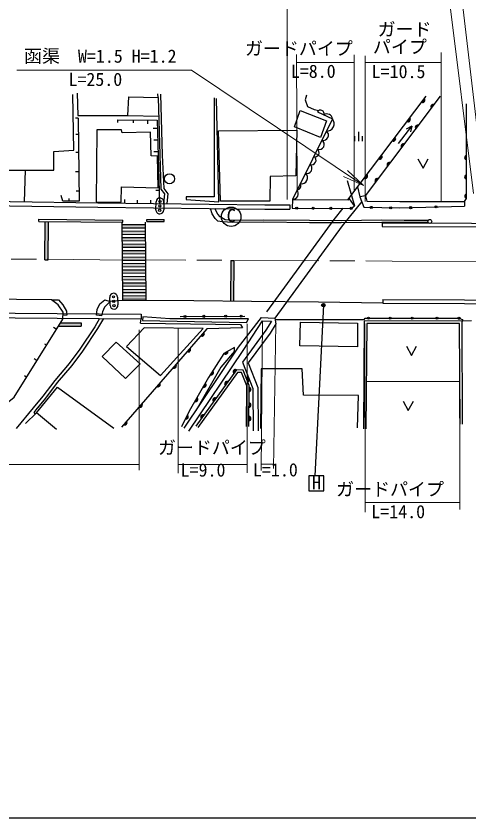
# Model space of a CAD drawing. Units: millimetres at full size, sheet at 1:1000; details may follow other scales. Extents: x 40000 to 680000, y 20000 to 380000.
# Drawn here: x 271646 to 334657, y 205000 to 316482 of the extents above; entities that cross this region are included whole.
import ezdxf
from ezdxf.enums import TextEntityAlignment as Align

# ---------------------------------------------------------------- set-up
doc = ezdxf.new("R2010")
doc.units = ezdxf.units.MM
doc.header["$LTSCALE"] = 1000
doc.linetypes.add('CHAIN', pattern=[18.5, 12, -1.5, 3.5, -1.5])
for name, color, linetype, lineweight in [('M-BGD', 7, 'Continuous', 25), ('M-BGD-EXST', 7, 'Continuous', 25), ('M-BMK', 2, 'CHAIN', 13), ('M-STR-HTXT', 7, 'Continuous', 13), ('M-STR-STRC', 7, 'Continuous', 25), ('M-TTL-BAND', 7, 'Continuous', 25)]:
    doc.layers.add(name, color=color, linetype=linetype, lineweight=lineweight)
doc.styles.add('ＭＳ ゴシック', font='')
doc.styles.get('ＭＳ ゴシック').set_extended_font_data('MS Gothic')

# ---------------------------------------------------------------- blocks, each defined once
blk = doc.blocks.new('open_arrow')
at = {"color": 0, "linetype": 'Continuous', "lineweight": -2}
blk.add_lwpolyline([(7.5, 1.25), (0, 0), (7.5, -1.25)], dxfattribs=at)

msp = doc.modelspace()

# ---------------------------------------------------------------- hatches: boundary and pattern name
at = {"layer": 'M-BGD'}
for points in [[(328071, 304498, 0.84072), (328449, 304997)], [(329815, 304151, 0.84072), (329437, 303652)], [(326047, 301823, 0.84072), (326424, 302322)], [(327656, 301298, 0.84072), (327278, 300799)], [(323998, 299116, 0.84072), (324375, 299615)], [(325667, 298671, 0.84072), (325289, 298172)], [(322111, 296623, 0.84072), (322489, 297122)], [(334320, 297115, 0.84072), (334320, 296489)], [(323724, 296103, 0.84072), (323346, 295604)], [(320081, 293942, 0.84072), (320459, 294441)], [(334321, 294419, 0.84072), (334322, 293793)], [(322036, 293872, 0.84072), (321658, 293373)], [(334323, 291754, 0.84072), (334323, 291128)], [(297367, 272036, 0.84072), (297779, 272508)], [(295440, 269824, 0.84072), (295851, 270296)], [(300549, 269588, 0.84072), (301096, 269893)], [(293469, 267562, 0.84072), (293880, 268034)], [(298673, 266621, 0.84072), (299008, 267150)], [(302308, 267307, 0.84072), (301943, 266799)], [(291214, 264974, 0.84072), (291625, 265446)], [(297654, 264879, 0.84072), (297965, 265422)], [(301121, 265654, 0.84072), (300756, 265145)], [(303889, 265624, 0.84072), (303655, 266205)], [(304082, 264250, 0.84072), (304086, 264875)], [(296513, 262878, 0.84072), (296823, 263421)], [(299486, 263377, 0.84072), (299121, 262869)], [(288736, 262131, 0.84072), (289148, 262603)], [(304067, 262084, 0.84072), (304071, 262709)], [(295204, 260465, 0.84072), (295487, 261023)], [(297798, 261027, 0.84072), (297433, 260519)], [(286602, 259682, 0.84072), (287013, 260153)], [(304053, 260207, 0.84072), (304058, 260833)]]:
    msp.add_hatch(color=256, dxfattribs=at).paths.add_polyline_path(points)
at = {"layer": 'M-BGD-EXST'}
msp.add_hatch(color=256, dxfattribs=at).paths.add_polyline_path([(314654, 276285, 0.41421), (314404, 276535, 0.41421), (314154, 276285, 1)])
at = {"layer": 'M-STR-STRC'}
for points in [[(276169, 287908), (275719, 287912), (275671, 282575), (276121, 282571)], [(289623, 287509), (286383, 287481), (286387, 287031), (289627, 287059)], [(289631, 286609), (286391, 286581), (286395, 286131), (289635, 286159)], [(289638, 285709), (286399, 285681), (286403, 285231), (289642, 285259)], [(289646, 284809), (286406, 284781), (286410, 284331), (289650, 284360)], [(289654, 283910), (286414, 283881), (286418, 283431), (289658, 283460)], [(289662, 283010), (286422, 282981), (286426, 282531), (289666, 282560)], [(289670, 282110), (286430, 282081), (286434, 281631), (289674, 281660)], [(301957, 282511), (301507, 282514), (301465, 276831), (301915, 276828)], [(289678, 281210), (286438, 281182), (286442, 280732), (289681, 280760)], [(289685, 280310), (286445, 280282), (286449, 279832), (289689, 279860)], [(289693, 279410), (286453, 279382), (286457, 278932), (289697, 278960)], [(289701, 278510), (286461, 278482), (286465, 278032), (289705, 278060)], [(289709, 277610), (286469, 277582), (286473, 277132), (289713, 277160)], [(280705, 273835), (277845, 273835), (277565, 273385), (280705, 273385)]]:
    msp.add_hatch(color=256, dxfattribs=at).paths.add_polyline_path(points)

# ---------------------------------------------------------------- linework, layer by layer
at = {"layer": 'M-BGD'}
for p, q in [((317817, 290950), (328719, 305354)), ((320246, 291508), (330711, 305334)), ((280271, 302302), (279925, 302302)), ((287214, 302632), (291492, 302560)), ((285753, 302046), (285753, 301700)), ((287935, 302022), (287935, 301646)), ((289945, 301999), (289945, 301516)), ((326694, 301188), (326511, 300403)), ((280301, 300002), (279977, 300002)), ((291310, 300836), (290707, 300836)), ((319314, 299078), (319314, 300407)), ((291352, 299214), (290794, 299214)), ((318781, 299078), (318781, 299775)), ((319847, 299078), (319847, 299775)), ((280334, 297512), (279977, 297512)), ((291394, 297619), (290821, 297619)), ((272904, 295056), (272785, 290658)), ((280370, 294816), (279935, 294816)), ((317720, 293616), (318755, 290102)), ((280405, 292148), (280030, 292148)), ((291074, 292256), (291533, 292268)), ((319170, 292737), (319496, 291334)), ((279033, 290743), (279033, 291123)), ((286753, 290970), (286747, 290475)), ((310086, 290967), (310083, 289767)), ((318755, 290102), (318057, 291078)), ((320246, 291508), (319497, 291334)), ((288481, 290896), (288476, 290455)), ((290357, 290878), (290352, 290433)), ((309733, 290231), (309730, 289631)), ((334029, 290699), (334042, 290067)), ((274829, 287920), (274832, 288220)), ((274829, 287920), (286513, 287814)), ((274832, 288220), (286515, 288114)), ((286513, 287814), (286515, 288114)), ((289836, 288203), (292268, 288211)), ((289837, 287903), (289836, 288203)), ((289837, 287903), (292269, 287911)), ((292269, 287911), (292268, 288211)), ((322575, 287742), (322573, 287242)), ((322693, 277084), (322691, 276584)), ((288945, 273797), (289040, 274374)), ((289046, 275024), (289040, 274374)), ((294472, 274716), (303496, 274768)), ((307683, 274288), (320067, 274286)), ((276882, 273220), (277301, 272960)), ((275599, 270920), (275911, 270726)), ((274184, 268865), (274594, 268610)), ((272845, 266489), (273154, 266296)), ((320375, 265680), (333397, 265744)), ((274494, 261299), (272982, 259838)), ((274102, 261363), (274302, 261113))]:
    msp.add_line(p, q, dxfattribs=at)
for points in [[(153268, 306286), (153346, 293617), (163733, 293258), (174728, 292947), (177461, 292751), (186104, 292506), (198133, 292057), (215064, 291185), (227939, 291008), (241063, 290933), (258195, 290735), (270809, 290686), (283018, 290518), (306273, 290248), (309733, 290231)], [(270433, 305832), (270543, 295064), (276921, 295042), (276921, 297646), (279702, 297844), (279570, 305589)], [(280160, 305751), (280228, 302655), (287214, 302632), (287327, 305231), (291419, 305164), (291374, 305683)], [(291762, 305607), (291998, 297125), (292222, 292490), (292751, 291753), (292638, 290407)], [(312033, 305497), (311849, 304841), (312177, 303898), (313120, 303488), (313777, 303349)], [(291419, 305164), (291777, 292414), (292293, 291773), (292169, 290412)], [(299222, 305115), (299222, 291326), (295300, 291326), (295300, 290978), (299860, 290631), (299552, 305027)], [(334029, 290699), (334323, 291127), (334315, 304261)], [(280271, 302302), (280424, 290756), (278166, 290735), (277921, 291532)], [(313571, 303184), (315662, 302181), (310086, 290967)], [(285753, 302046), (291280, 301984), (291582, 290419)], [(324861, 298781), (326694, 301188), (325935, 300756)], [(327546, 296628), (328262, 295333), (328978, 296628)], [(310086, 290967), (317878, 290950), (318057, 291078)], [(319497, 291334), (320046, 289897), (325050, 289799), (334042, 290067)], [(320246, 291508), (320470, 290748), (325055, 290699), (334029, 290699)], [(260529, 290126), (270804, 290086), (283010, 289918), (306268, 289648), (309730, 289631)], [(319733, 290716), (317034, 287297), (307655, 274489)], [(310083, 289767), (318261, 289749), (318755, 290102)], [(328990, 287758), (327385, 287759), (325618, 287770), (322536, 287794), (316884, 287715), (312464, 287740), (306107, 287817), (301814, 287779), (300326, 287881), (299707, 287985), (299352, 288313), (298952, 288969), (298716, 289736)], [(328973, 288058), (327386, 288059), (325620, 288070), (322535, 288094), (316883, 288015), (312466, 288040), (306108, 288117), (301823, 288079), (300757, 288143), (300293, 288422), (300054, 288589), (299727, 288954), (299280, 289729)], [(317124, 289752), (315880, 288175), (306485, 275346)], [(322575, 287742), (359911, 287614), (401851, 287446), (431455, 287273), (455660, 287172), (480871, 286972), (509030, 286690), (530787, 286203), (542274, 285344), (554825, 283767), (567328, 282051)], [(322573, 287242), (359909, 287115), (401849, 286946), (431453, 286773), (455657, 286672), (480866, 286472), (509021, 286190), (530763, 285703), (542224, 284846), (554760, 283271), (567227, 281560)], [(266115, 259217), (271405, 263485), (278168, 274354), (278220, 275307), (277497, 276333), (276564, 277025), (257048, 277195), (237195, 277287), (227920, 277251), (226913, 276930), (226463, 276437), (226365, 259815)], [(276564, 277025), (277577, 277049), (278175, 276329), (278671, 275441), (278708, 274909), (278194, 274830)], [(322691, 276584), (313731, 276699), (304410, 276810), (296395, 276869), (286474, 276958), (284763, 276781), (283958, 276016), (283690, 275368), (283538, 274821), (282824, 274908), (282922, 275684), (283300, 276459), (283978, 277046), (284763, 276781)], [(322691, 276584), (356721, 276419), (390951, 276386), (416587, 276295), (477602, 275969), (521436, 275648), (537234, 274756), (551704, 273106), (559284, 271985), (561854, 271798), (565095, 271135)], [(322693, 277084), (356722, 276919), (390952, 276886), (416589, 276795), (477605, 276469), (521452, 276148), (537277, 275254), (551769, 273602), (559339, 272482), (561923, 272294), (565195, 271625)], [(152047, 273658), (163623, 274203), (176268, 274588), (188626, 274856), (206943, 275139), (224826, 275514), (251116, 275303), (271512, 275186), (289046, 275024)], [(152016, 273006), (163648, 273553), (176285, 273938), (188638, 274206), (206955, 274490), (224830, 274864), (251111, 274653), (271507, 274536), (289040, 274374)], [(283279, 274427), (282589, 273263), (280536, 270174), (279050, 268186), (277032, 265830), (275371, 263660), (274041, 262021), (271673, 259165)], [(283799, 274423), (282970, 273024), (280904, 269915), (279401, 267904), (277382, 265547), (275725, 263381), (274394, 261742), (274102, 261363)], [(295042, 259195), (302605, 270442), (305795, 274579), (307655, 274489)], [(307655, 274489), (307766, 273699), (306992, 272414), (303925, 268267), (305300, 264837), (305327, 258831)], [(320067, 274286), (320230, 274478), (333261, 274469), (333750, 274316)], [(333750, 274316), (333806, 274093), (334991, 274141)], [(288945, 273797), (302856, 273583), (303158, 273117), (298190, 272979), (286297, 259333)], [(295706, 258749), (303255, 269974), (305925, 274098), (307167, 274061)], [(307167, 274061), (306409, 272803), (303130, 268370), (304601, 264701), (304627, 258828)], [(333776, 259756), (333705, 274108), (320093, 274084), (319973, 259107)], [(333426, 259754), (333357, 273758), (320440, 273735), (320323, 259105)], [(302060, 269632), (302017, 270407), (300549, 269588), (298418, 266217), (295753, 261546), (294655, 259383)], [(302047, 269870), (300139, 267662), (296673, 261621)], [(325945, 270598), (326661, 269303), (327376, 270598)], [(304048, 259397), (304088, 265130), (303235, 267248), (302308, 267307), (296663, 259447)], [(303698, 259399), (303737, 265063), (302993, 266913), (302478, 266946), (296915, 259288)], [(319168, 259251), (319284, 263721), (311620, 263779), (311445, 267436), (305755, 267436), (305639, 259135)], [(277265, 259023), (274494, 261299), (277430, 264892), (285247, 259188)], [(325494, 262928), (326209, 261633), (326925, 262928)]]:
    msp.add_lwpolyline(points, dxfattribs=at)
for points in [[(311155, 303349), (314836, 301917), (313980, 299602), (310406, 301074)], [(282872, 300646), (282797, 290671), (286289, 290596), (286339, 292716), (291403, 292616), (291304, 297005), (290430, 297030), (290356, 300322), (286389, 300247), (286339, 300671)], [(299794, 300501), (310717, 300598), (310588, 294271), (306980, 294190), (306931, 290762), (300090, 290750)], [(289264, 274643), (289243, 274148), (303696, 273856), (303979, 274382), (293059, 274402)], [(289485, 273156), (287035, 270546), (291749, 266503), (297665, 273041)], [(311238, 273923), (319170, 273803), (319170, 270511), (311148, 270631)], [(285574, 271145), (283613, 269140), (286867, 266110), (288932, 268145)]]:
    msp.add_lwpolyline(points, close=True, dxfattribs=at)
for centre, radius in [((293004, 293859), 700), ((310693, 289766), 150), ((312977, 289761), 150), ((315439, 289755), 150), ((318261, 289749), 150), ((321073, 289877), 150), ((323771, 289824), 150), ((326537, 289843), 150), ((330076, 289949), 150), ((329212, 287921), 275), ((295149, 274720), 150), ((297771, 274735), 150), ((300822, 274752), 150), ((302969, 274765), 150), ((320674, 274478), 150), ((323698, 274476), 150), ((326745, 274474), 150), ((330210, 274471), 150), ((333261, 274469), 150)]:
    msp.add_circle(centre, radius, dxfattribs=at)
for centre, radius, start, end in [((328216, 304780), 318, 242.77011, 42.98784), ((313987, 302878), 517, 345.08218, 143.65621), ((329670, 303868), 318, 62.77011, 222.98784), ((314901, 302102), 765, 5.93509, 122.8033), ((314882, 301517), 1024, 266.70612, 40.4196), ((326192, 302106), 318, 242.77011, 42.98784), ((327510, 301016), 318, 62.77011, 222.98784), ((314398, 299914), 720, 253.34212, 53.7836), ((313826, 298621), 706, 248.33857, 58.78715), ((324143, 299398), 318, 242.77011, 42.98784), ((313237, 297494), 574, 252.0338, 55.09192), ((325522, 298388), 318, 62.77011, 222.98784), ((312776, 296417), 602, 245.22432, 61.90141), ((322256, 296906), 318, 242.77011, 42.98784), ((334374, 296802), 318, 99.92708, 260.14481), ((312095, 295302), 712, 254.18277, 52.94295), ((323578, 295821), 318, 62.77011, 222.98784), ((311397, 293980), 812, 255.42276, 51.70296), ((320227, 294224), 318, 242.77011, 42.98784), ((334376, 294106), 318, 99.92708, 260.14481), ((321890, 293590), 318, 62.77011, 222.98784), ((310072, 291811), 844, 270.89887, 36.22685), ((310655, 292910), 608, 279.2868, 27.83892), ((334378, 291441), 318, 99.92708, 260.14481), ((297532, 272307), 318, 238.82117, 39.03891), ((295604, 270096), 318, 238.82117, 39.03891), ((300796, 269788), 318, 219.04413, 19.26186), ((293633, 267834), 318, 238.82117, 39.03891), ((298795, 266914), 318, 247.59769, 47.81542), ((302170, 267021), 318, 64.20802, 224.42575), ((291378, 265246), 318, 238.82117, 39.03891), ((297762, 265177), 318, 250.17644, 50.39417), ((300983, 265368), 318, 64.20802, 224.42575), ((303721, 265894), 318, 301.81843, 102.03616), ((304029, 264563), 318, 279.49127, 79.70901), ((296620, 263177), 318, 250.17644, 50.39417), ((299348, 263091), 318, 64.20802, 224.42575), ((288901, 262403), 318, 238.82117, 39.03891), ((304014, 262397), 318, 279.49127, 79.70901), ((295297, 260769), 318, 252.98435, 53.20208), ((297660, 260741), 318, 64.20802, 224.42575), ((286766, 259953), 318, 238.82117, 39.03891), ((304001, 260520), 318, 279.49127, 79.70901)]:
    msp.add_arc(centre, radius, start, end, dxfattribs=at)
at = {"layer": 'M-BGD-EXST'}
for p, q in [((314404, 276285), (313221, 252565)), ((314457, 252565), (312357, 252565)), ((312357, 252565), (312357, 250465)), ((314457, 250465), (314457, 252565)), ((312357, 250465), (314457, 250465))]:
    msp.add_line(p, q, dxfattribs=at)
for centre, radius in [((301575, 288580), 1350), ((314404, 276285), 250)]:
    msp.add_circle(centre, radius, dxfattribs=at)
at = {"layer": 'M-BMK'}
msp.add_lwpolyline([(65185, 283840), (85545, 283804), (128215, 283542), (151324, 283475), (172792, 283321), (201590, 283170), (223665, 283006), (257480, 282808), (283288, 282602), (323962, 282418), (370475, 282130), (415219, 281900), (433801, 281790), (468490, 281584), (494710, 281386), (521670, 281107), (525477, 280999), (529795, 280764), (535849, 280358), (542786, 279694), (548512, 278990), (556931, 277827), (564093, 276823), (566189, 276482)], dxfattribs=at)
at = {"layer": 'M-STR-HTXT'}
for p, q in [((331709, 320526), (335274, 291817)), ((336887, 291386), (333407, 321051)), ((309355, 290964), (309355, 318386)), ((310683, 311157), (310753, 292309)), ((318668, 292074), (318668, 311069)), ((330777, 290699), (330777, 311415)), ((310687, 310001), (318668, 310001)), ((320212, 310936), (320212, 290711)), ((320212, 310001), (330777, 310001)), ((303779, 252989), (303779, 273678)), ((305728, 253288), (305925, 274098)), ((307469, 253601), (307766, 273699)), ((320215, 247525), (320168, 273734)), ((333397, 247868), (333360, 273215)), ((288754, 253372), (288754, 272844)), ((294200, 252922), (294187, 273090)), ((151632, 254150), (288754, 254159)), ((294200, 254160), (303779, 254160)), ((305737, 254161), (307478, 254161)), ((320213, 248853), (333395, 248853))]:
    msp.add_line(p, q, dxfattribs=at)
msp.add_lwpolyline([(319981, 292930), (296036, 308944), (271758, 308944)], dxfattribs=at)
at = {"layer": 'M-STR-STRC'}
for p, q in [((291096, 289549), (291119, 290648)), ((292219, 290625), (292196, 289526)), ((275671, 282575), (275719, 287912)), ((276121, 282571), (276169, 287908)), ((286380, 287816), (286474, 276958)), ((289620, 287844), (289715, 276929)), ((286383, 287481), (289623, 287509)), ((286387, 287031), (289627, 287059)), ((286391, 286581), (289631, 286609)), ((286395, 286131), (289635, 286159)), ((286399, 285681), (289638, 285709)), ((286403, 285231), (289642, 285259)), ((286406, 284781), (289646, 284809)), ((286410, 284331), (289650, 284360)), ((286414, 283881), (289654, 283910)), ((286418, 283431), (289658, 283460)), ((275671, 282575), (276121, 282571)), ((286422, 282981), (289662, 283010)), ((286426, 282531), (289666, 282560)), ((286430, 282081), (289670, 282110)), ((301507, 282514), (301465, 276831)), ((301507, 282514), (301957, 282511)), ((301957, 282511), (301915, 276828)), ((286434, 281631), (289674, 281660)), ((286438, 281182), (289678, 281210)), ((286442, 280732), (289681, 280760)), ((286445, 280282), (289685, 280310)), ((286449, 279832), (289689, 279860)), ((286453, 279382), (289693, 279410)), ((286457, 278932), (289697, 278960)), ((286461, 278482), (289701, 278510)), ((286465, 278032), (289705, 278060)), ((286469, 277582), (289709, 277610)), ((284724, 276261), (284673, 277360)), ((285772, 277410), (285823, 276311)), ((286473, 277132), (289713, 277160)), ((277565, 273385), (280705, 273385)), ((277845, 273835), (280705, 273835)), ((280705, 273835), (280705, 273385))]:
    msp.add_line(p, q, dxfattribs=at)
for centre in [(291652, 290083), (291665, 290703), (291639, 289463), (285214, 277450), (285242, 276831), (285271, 276211)]:
    msp.add_circle(centre, 150, dxfattribs=at)
for centre, start, end in [((291669, 290637), 88.80594, 178.80594), ((291669, 290637), 358.80594, 88.80594), ((291646, 289537), 178.80594, 268.80594), ((291646, 289537), 268.80594, 358.80594), ((285223, 277385), 92.62492, 182.62492), ((285223, 277385), 2.62492, 92.62492), ((285273, 276286), 182.62492, 272.62492), ((285273, 276286), 272.62492, 2.62492)]:
    msp.add_arc(centre, 550, start, end, dxfattribs=at)
at = {"layer": 'M-TTL-BAND'}
msp.add_line((40000, 205000), (579000, 205000), dxfattribs=at)

# ---------------------------------------------------------------- block references
at = {"layer": 'M-STR-HTXT', "xscale": 400, "yscale": 400, "rotation": 146.2}
msp.add_blockref('open_arrow', (319981, 292930), dxfattribs=at)

# ---------------------------------------------------------------- texts
at = {"layer": 'M-BGD-EXST', "style": 'ＭＳ ゴシック'}
msp.add_text('C', height=1833, rotation=358.508, dxfattribs=at).set_placement((300919, 287287), align=Align.BOTTOM_LEFT)
msp.add_text('H', height=1833, dxfattribs=at).set_placement((312810, 250156), align=Align.BOTTOM_LEFT)
at = {"layer": 'M-STR-HTXT', "style": 'ＭＳ ゴシック'}
for s, p in [('ガード', (321947, 313176)), ('パイプ', (321292, 310733)), ('ガードパイプ', (303492, 310503)), ('函渠\u3000W=1.5 H=1.2', (272758, 309444)), ('L=8.0', (309875, 307338)), ('L=10.5', (321123, 307300)), ('L=25.0', (278937, 306215)), ('ガードパイプ', (291390, 255016)), ('L=9.0', (294546, 251907)), ('L=1.0', (304612, 251938)), ('ガードパイプ', (316173, 249238)), ('L=14.0', (321073, 246118))]:
    msp.add_text(s, height=1833, dxfattribs=at).set_placement(p, align=Align.BOTTOM_LEFT)

doc.saveas('drawing.dxf')
